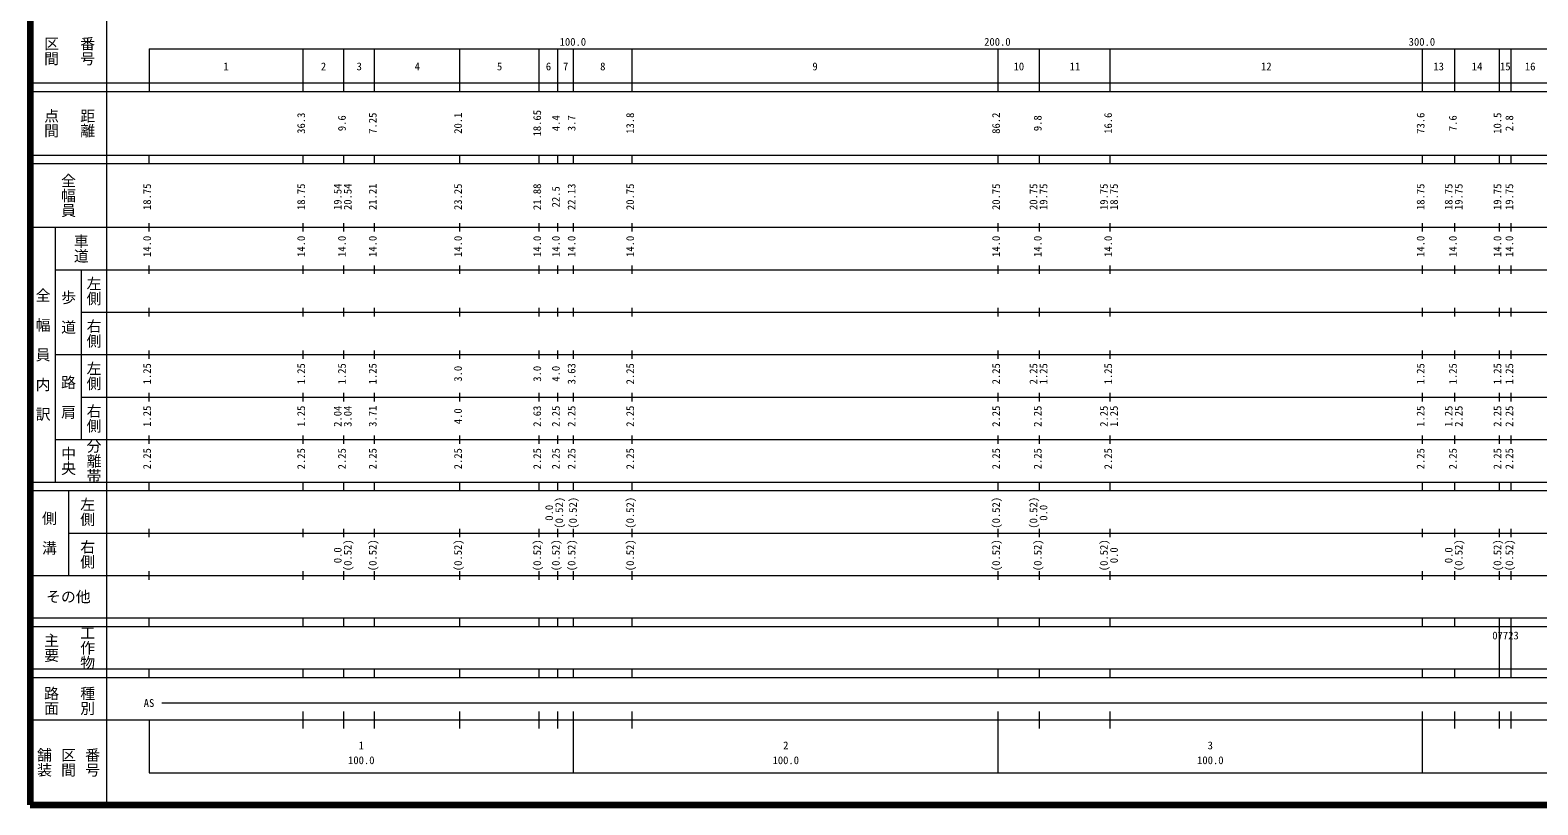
# Model space of a CAD drawing. Units: millimetres on the paper, enlarged 1000 times. Extents: x 40000 to 680000, y 20000 to 380000.
# Drawn here: x 40000 to 395159, y 20000 to 202409 of the extents above; entities that cross this region are included whole.
import ezdxf
from ezdxf.enums import TextEntityAlignment as Align

# ---------------------------------------------------------------- set-up
doc = ezdxf.new("R2010")
doc.units = ezdxf.units.MM
doc.header["$LTSCALE"] = 1000
doc.layers.add('M-TTL', color=2, linetype='Continuous', lineweight=140)
doc.layers.add('M-TTL-BAND', color=7, linetype='Continuous', lineweight=13)
doc.styles.add('@ＭＳ ゴシック', font='')
doc.styles.add('ＭＳ ゴシック', font='')
doc.styles.get('@ＭＳ ゴシック').set_extended_font_data('@MS Gothic')
doc.styles.get('ＭＳ ゴシック').set_extended_font_data('MS Gothic')

msp = doc.modelspace()

# ---------------------------------------------------------------- linework, layer by layer
at = {"layer": 'M-TTL'}
for p, q in [((40000, 380000), (40000, 20000)), ((40000, 20000), (680000, 20000))]:
    msp.add_line(p, q, dxfattribs=at)
at = {"layer": 'M-TTL-BAND'}
for p, q in [((58000, 370000), (58000, 20000)), ((68000, 198000), (579000, 198000)), ((68000, 198000), (68000, 188000)), ((104300, 188000), (104300, 198000)), ((113900, 188000), (113900, 198000)), ((121150, 188000), (121150, 198000)), ((141250, 188000), (141250, 198000)), ((159900, 188000), (159900, 198000)), ((164300, 188000), (164300, 198000)), ((168000, 188000), (168000, 198000)), ((181800, 188000), (181800, 198000)), ((268000, 188000), (268000, 198000)), ((277800, 188000), (277800, 198000)), ((294400, 188000), (294400, 198000)), ((368000, 188000), (368000, 198000)), ((375600, 188000), (375600, 198000)), ((386100, 188000), (386100, 198000)), ((388900, 188000), (388900, 198000)), ((40000, 190000), (579000, 190000)), ((40000, 188000), (579000, 188000)), ((40000, 173000), (579000, 173000)), ((40000, 171000), (579000, 171000)), ((68000, 171000), (68000, 173000)), ((104300, 171000), (104300, 173000)), ((113900, 171000), (113900, 173000)), ((121150, 171000), (121150, 173000)), ((141250, 171000), (141250, 173000)), ((159900, 171000), (159900, 173000)), ((164300, 171000), (164300, 173000)), ((168000, 171000), (168000, 173000)), ((181800, 171000), (181800, 173000)), ((268000, 171000), (268000, 173000)), ((277800, 171000), (277800, 173000)), ((294400, 171000), (294400, 173000)), ((368000, 171000), (368000, 173000)), ((375600, 171000), (375600, 173000)), ((386100, 171000), (386100, 173000)), ((388900, 171000), (388900, 173000)), ((68000, 155000), (68000, 157000)), ((104300, 155000), (104300, 157000)), ((113900, 155000), (113900, 157000)), ((121150, 155000), (121150, 157000)), ((141250, 155000), (141250, 157000)), ((159900, 155000), (159900, 157000)), ((164300, 155000), (164300, 157000)), ((168000, 155000), (168000, 157000)), ((181800, 155000), (181800, 157000)), ((268000, 155000), (268000, 157000)), ((277800, 155000), (277800, 157000)), ((294400, 155000), (294400, 157000)), ((368000, 155000), (368000, 157000)), ((375600, 155000), (375600, 157000)), ((386100, 155000), (386100, 157000)), ((388900, 155000), (388900, 157000)), ((40000, 156000), (579000, 156000)), ((46000, 96000), (46000, 156000)), ((46000, 146000), (579000, 146000)), ((52000, 146000), (52000, 106000)), ((68000, 145000), (68000, 147000)), ((104300, 145000), (104300, 147000)), ((113900, 145000), (113900, 147000)), ((121150, 145000), (121150, 147000)), ((141250, 145000), (141250, 147000)), ((159900, 145000), (159900, 147000)), ((164300, 145000), (164300, 147000)), ((168000, 145000), (168000, 147000)), ((181800, 145000), (181800, 147000)), ((268000, 145000), (268000, 147000)), ((277800, 145000), (277800, 147000)), ((294400, 145000), (294400, 147000)), ((368000, 145000), (368000, 147000)), ((375600, 145000), (375600, 147000)), ((386100, 145000), (386100, 147000)), ((388900, 145000), (388900, 147000)), ((52000, 136000), (579000, 136000)), ((68000, 135000), (68000, 137000)), ((104300, 135000), (104300, 137000)), ((113900, 135000), (113900, 137000)), ((121150, 135000), (121150, 137000)), ((141250, 135000), (141250, 137000)), ((159900, 135000), (159900, 137000)), ((164300, 135000), (164300, 137000)), ((168000, 135000), (168000, 137000)), ((181800, 135000), (181800, 137000)), ((268000, 135000), (268000, 137000)), ((277800, 135000), (277800, 137000)), ((294400, 135000), (294400, 137000)), ((368000, 135000), (368000, 137000)), ((375600, 135000), (375600, 137000)), ((386100, 135000), (386100, 137000)), ((388900, 135000), (388900, 137000)), ((46000, 126000), (579000, 126000)), ((68000, 125000), (68000, 127000)), ((104300, 125000), (104300, 127000)), ((113900, 125000), (113900, 127000)), ((121150, 125000), (121150, 127000)), ((141250, 125000), (141250, 127000)), ((159900, 125000), (159900, 127000)), ((164300, 125000), (164300, 127000)), ((168000, 125000), (168000, 127000)), ((181800, 125000), (181800, 127000)), ((268000, 125000), (268000, 127000)), ((277800, 125000), (277800, 127000)), ((294400, 125000), (294400, 127000)), ((368000, 125000), (368000, 127000)), ((375600, 125000), (375600, 127000)), ((386100, 125000), (386100, 127000)), ((388900, 125000), (388900, 127000)), ((52000, 116000), (579000, 116000)), ((68000, 115000), (68000, 117000)), ((104300, 115000), (104300, 117000)), ((113900, 115000), (113900, 117000)), ((121150, 115000), (121150, 117000)), ((141250, 115000), (141250, 117000)), ((159900, 115000), (159900, 117000)), ((164300, 115000), (164300, 117000)), ((168000, 115000), (168000, 117000)), ((181800, 115000), (181800, 117000)), ((268000, 115000), (268000, 117000)), ((277800, 115000), (277800, 117000)), ((294400, 115000), (294400, 117000)), ((368000, 115000), (368000, 117000)), ((375600, 115000), (375600, 117000)), ((386100, 115000), (386100, 117000)), ((388900, 115000), (388900, 117000)), ((68000, 105000), (68000, 107000)), ((104300, 105000), (104300, 107000)), ((113900, 105000), (113900, 107000)), ((121150, 105000), (121150, 107000)), ((141250, 105000), (141250, 107000)), ((159900, 105000), (159900, 107000)), ((164300, 105000), (164300, 107000)), ((168000, 105000), (168000, 107000)), ((181800, 105000), (181800, 107000)), ((268000, 105000), (268000, 107000)), ((277800, 105000), (277800, 107000)), ((294400, 105000), (294400, 107000)), ((368000, 105000), (368000, 107000)), ((375600, 105000), (375600, 107000)), ((386100, 105000), (386100, 107000)), ((388900, 105000), (388900, 107000)), ((46000, 106000), (579000, 106000)), ((40000, 96000), (579000, 96000)), ((68000, 94000), (68000, 96000)), ((104300, 94000), (104300, 96000)), ((113900, 94000), (113900, 96000)), ((121150, 94000), (121150, 96000)), ((141250, 94000), (141250, 96000)), ((159900, 94000), (159900, 96000)), ((164300, 94000), (164300, 96000)), ((168000, 94000), (168000, 96000)), ((181800, 94000), (181800, 96000)), ((268000, 94000), (268000, 96000)), ((277800, 94000), (277800, 96000)), ((294400, 94000), (294400, 96000)), ((368000, 94000), (368000, 96000)), ((375600, 94000), (375600, 96000)), ((386100, 94000), (386100, 96000)), ((388900, 94000), (388900, 96000)), ((40000, 94000), (579000, 94000)), ((49000, 94000), (49000, 74000)), ((49000, 84000), (579000, 84000)), ((68000, 83000), (68000, 85000)), ((104300, 83000), (104300, 85000)), ((113900, 83000), (113900, 85000)), ((121150, 83000), (121150, 85000)), ((141250, 83000), (141250, 85000)), ((159900, 83000), (159900, 85000)), ((164300, 83000), (164300, 85000)), ((168000, 83000), (168000, 85000)), ((181800, 83000), (181800, 85000)), ((268000, 83000), (268000, 85000)), ((277800, 83000), (277800, 85000)), ((294400, 83000), (294400, 85000)), ((368000, 83000), (368000, 85000)), ((375600, 83000), (375600, 85000)), ((386100, 83000), (386100, 85000)), ((388900, 83000), (388900, 85000)), ((68000, 73000), (68000, 75000)), ((104300, 73000), (104300, 75000)), ((113900, 73000), (113900, 75000)), ((121150, 73000), (121150, 75000)), ((141250, 73000), (141250, 75000)), ((159900, 73000), (159900, 75000)), ((164300, 73000), (164300, 75000)), ((168000, 73000), (168000, 75000)), ((181800, 73000), (181800, 75000)), ((268000, 73000), (268000, 75000)), ((277800, 73000), (277800, 75000)), ((294400, 73000), (294400, 75000)), ((368000, 73000), (368000, 75000)), ((375600, 73000), (375600, 75000)), ((386100, 73000), (386100, 75000)), ((388900, 73000), (388900, 75000)), ((40000, 74000), (579000, 74000)), ((40000, 64000), (579000, 64000)), ((68000, 62000), (68000, 64000)), ((104300, 62000), (104300, 64000)), ((113900, 62000), (113900, 64000)), ((121150, 62000), (121150, 64000)), ((141250, 62000), (141250, 64000)), ((159900, 62000), (159900, 64000)), ((164300, 62000), (164300, 64000)), ((168000, 62000), (168000, 64000)), ((181800, 62000), (181800, 64000)), ((268000, 62000), (268000, 64000)), ((277800, 62000), (277800, 64000)), ((294400, 62000), (294400, 64000)), ((368000, 62000), (368000, 64000)), ((375600, 62000), (375600, 64000)), ((386100, 62000), (386100, 64000)), ((388900, 62000), (388900, 64000)), ((40000, 62000), (579000, 62000)), ((386100, 52000), (386100, 62000)), ((388900, 52000), (388900, 62000)), ((40000, 52000), (579000, 52000)), ((40000, 50000), (579000, 50000)), ((68000, 50000), (68000, 52000)), ((104300, 50000), (104300, 52000)), ((113900, 50000), (113900, 52000)), ((121150, 50000), (121150, 52000)), ((141250, 50000), (141250, 52000)), ((159900, 50000), (159900, 52000)), ((164300, 50000), (164300, 52000)), ((168000, 50000), (168000, 52000)), ((181800, 50000), (181800, 52000)), ((268000, 50000), (268000, 52000)), ((277800, 50000), (277800, 52000)), ((294400, 50000), (294400, 52000)), ((368000, 50000), (368000, 52000)), ((375600, 50000), (375600, 52000)), ((386100, 50000), (386100, 52000)), ((388900, 50000), (388900, 52000)), ((71000, 44000), (565000, 44000)), ((40000, 40000), (579000, 40000)), ((68000, 40000), (68000, 27500)), ((104300, 38000), (104300, 42000)), ((113900, 38000), (113900, 42000)), ((121150, 38000), (121150, 42000)), ((141250, 38000), (141250, 42000)), ((159900, 38000), (159900, 42000)), ((164300, 38000), (164300, 42000)), ((168000, 27500), (168000, 42000)), ((181800, 38000), (181800, 42000)), ((268000, 27500), (268000, 42000)), ((277800, 38000), (277800, 42000)), ((294400, 38000), (294400, 42000)), ((368000, 27500), (368000, 42000)), ((375600, 38000), (375600, 42000)), ((386100, 38000), (386100, 42000)), ((388900, 38000), (388900, 42000)), ((68000, 27500), (579000, 27500))]:
    msp.add_line(p, q, dxfattribs=at)

# ---------------------------------------------------------------- texts
at = {"layer": 'M-TTL-BAND', "style": '@ＭＳ ゴシック'}
for s, p in [('区間', (45000, 197500)), ('番号', (53500, 197500)), ('点間', (45000, 180500)), ('距離', (53500, 180500)), ('全幅員', (49000, 163500)), ('車道', (52000, 151000)), ('左側', (55000, 141000)), ('全\u3000幅\u3000員\u3000内\u3000訳', (43000, 126000)), ('歩\u3000道', (49000, 136000)), ('右側', (55000, 131000)), ('左側', (55000, 121000)), ('路\u3000肩', (49000, 116000)), ('右側', (55000, 111000)), ('中央', (49000, 101000)), ('分離帯', (55000, 101000)), ('左側', (53500, 89000)), ('側\u3000溝', (44500, 84000)), ('右側', (53500, 79000)), ('工作物', (53500, 57000)), ('主要', (45000, 57000)), ('路面', (45000, 44500)), ('種別', (53500, 44500)), ('舗装', (43333, 30000)), ('区間', (49000, 30000)), ('番号', (54667, 30000))]:
    msp.add_text(s, height=2566, rotation=270, dxfattribs=at).set_placement(p, align=Align.MIDDLE_CENTER)
at = {"layer": 'M-TTL-BAND', "style": 'ＭＳ ゴシック'}
for s, p in [('100.0', (167844, 198195)), ('200.0', (267844, 198195)), ('300.0', (367844, 198195)), ('1', (86150, 192405)), ('2', (109100, 192405)), ('3', (117525, 192405)), ('4', (131200, 192405)), ('5', (150575, 192405)), ('6', (162100, 192405)), ('7', (166150, 192405)), ('8', (174900, 192405)), ('9', (224900, 192405)), ('10', (272900, 192405)), ('11', (286100, 192405)), ('12', (331200, 192405)), ('13', (371800, 192405)), ('14', (380850, 192405)), ('15', (387500, 192405)), ('16', (393350, 192405)), ('AS', (68000, 42500)), ('1', (118000, 32523)), ('2', (218000, 32523)), ('3', (318000, 32523)), ('100.0', (118000, 29033)), ('100.0', (218000, 29033)), ('100.0', (318000, 29033))]:
    msp.add_text(s, height=1833, dxfattribs=at).set_placement(p, align=Align.BOTTOM_CENTER)
for s, p in [('36.3', (105300, 180500)), ('9.6', (114900, 180500)), ('7.25', (122150, 180500)), ('20.1', (142250, 180500)), ('18.65', (160900, 180500)), ('4.4', (165300, 180500)), ('3.7', (169000, 180500)), ('13.8', (182800, 180500)), ('86.2', (269000, 180500)), ('9.8', (278800, 180500)), ('16.6', (295400, 180500)), ('73.6', (369000, 180500)), ('7.6', (376600, 180500)), ('10.5', (387100, 180500)), ('2.8', (389900, 180500)), ('18.75', (69000, 163174)), ('18.75', (105300, 163174)), ('19.54', (113900, 163174)), ('20.54', (116270, 163174)), ('21.21', (122150, 163174)), ('23.25', (142250, 163174)), ('21.88', (160900, 163174)), ('22.5', (165300, 163174)), ('22.13', (169000, 163174)), ('20.75', (182800, 163174)), ('20.75', (269000, 163174)), ('20.75', (277800, 163174)), ('19.75', (280170, 163174)), ('19.75', (294400, 163174)), ('18.75', (296770, 163174)), ('18.75', (369000, 163174)), ('18.75', (375600, 163174)), ('19.75', (377970, 163174)), ('19.75', (387100, 163174)), ('19.75', (389900, 163174)), ('14.0', (69000, 151500)), ('14.0', (105300, 151500)), ('14.0', (114900, 151500)), ('14.0', (122150, 151500)), ('14.0', (142250, 151500)), ('14.0', (160900, 151500)), ('14.0', (165300, 151500)), ('14.0', (169000, 151500)), ('14.0', (182800, 151500)), ('14.0', (269000, 151500)), ('14.0', (278800, 151500)), ('14.0', (295400, 151500)), ('14.0', (369000, 151500)), ('14.0', (376600, 151500)), ('14.0', (387100, 151500)), ('14.0', (389900, 151500)), ('1.25', (69000, 121500)), ('1.25', (105300, 121500)), ('1.25', (114900, 121500)), ('1.25', (122150, 121500)), ('3.0', (142250, 121500)), ('3.0', (160900, 121500)), ('4.0', (165300, 121500)), ('3.63', (169000, 121500)), ('2.25', (182800, 121500)), ('2.25', (269000, 121500)), ('2.25', (277800, 121500)), ('1.25', (280170, 121500)), ('1.25', (295400, 121500)), ('1.25', (369000, 121500)), ('1.25', (376600, 121500)), ('1.25', (387100, 121500)), ('1.25', (389900, 121500)), ('1.25', (69000, 111500)), ('1.25', (105300, 111500)), ('2.04', (113900, 111500)), ('3.04', (116270, 111500)), ('3.71', (122150, 111500)), ('2.63', (160900, 111500)), ('2.25', (165300, 111500)), ('2.25', (169000, 111500)), ('2.25', (182800, 111500)), ('2.25', (269000, 111500)), ('2.25', (278800, 111500)), ('2.25', (294400, 111500)), ('1.25', (296770, 111500)), ('1.25', (369000, 111500)), ('1.25', (375600, 111500)), ('2.25', (377970, 111500)), ('2.25', (387100, 111500)), ('2.25', (389900, 111500)), ('4.0', (142250, 111500)), ('2.25', (69000, 101500)), ('2.25', (105300, 101500)), ('2.25', (114900, 101500)), ('2.25', (122150, 101500)), ('2.25', (142250, 101500)), ('2.25', (160900, 101500)), ('2.25', (165300, 101500)), ('2.25', (169000, 101500)), ('2.25', (182800, 101500)), ('2.25', (269000, 101500)), ('2.25', (278800, 101500)), ('2.25', (295400, 101500)), ('2.25', (369000, 101500)), ('2.25', (376600, 101500)), ('2.25', (387100, 101500)), ('2.25', (389900, 101500)), ('0.0', (163722, 88764)), ('(0.52)', (166092, 88764)), ('(0.52)', (169329, 88764)), ('(0.52)', (182800, 88764)), ('(0.52)', (269000, 88764)), ('(0.52)', (277800, 88764)), ('0.0', (280170, 88764)), ('(0.52)', (116270, 78764)), ('(0.52)', (122150, 78764)), ('(0.52)', (142250, 78764)), ('(0.52)', (160900, 78764)), ('(0.52)', (165300, 78764)), ('(0.52)', (169000, 78764)), ('(0.52)', (182800, 78764)), ('(0.52)', (269000, 78764)), ('(0.52)', (278800, 78764)), ('(0.52)', (294400, 78764)), ('(0.52)', (377970, 78764)), ('(0.52)', (387100, 78764)), ('(0.52)', (389900, 78764)), ('0.0', (113900, 78764)), ('0.0', (296770, 78764)), ('0.0', (375600, 78764))]:
    msp.add_text(s, height=1833, rotation=90, dxfattribs=at).set_placement(p, align=Align.BOTTOM_CENTER)
msp.add_text('その他', height=2566, dxfattribs=at).set_placement((49000, 69000), align=Align.MIDDLE_CENTER)
msp.add_text('07723', height=1833, dxfattribs=at).set_placement((384426, 58405), align=Align.BOTTOM_LEFT)

doc.saveas('drawing.dxf')
